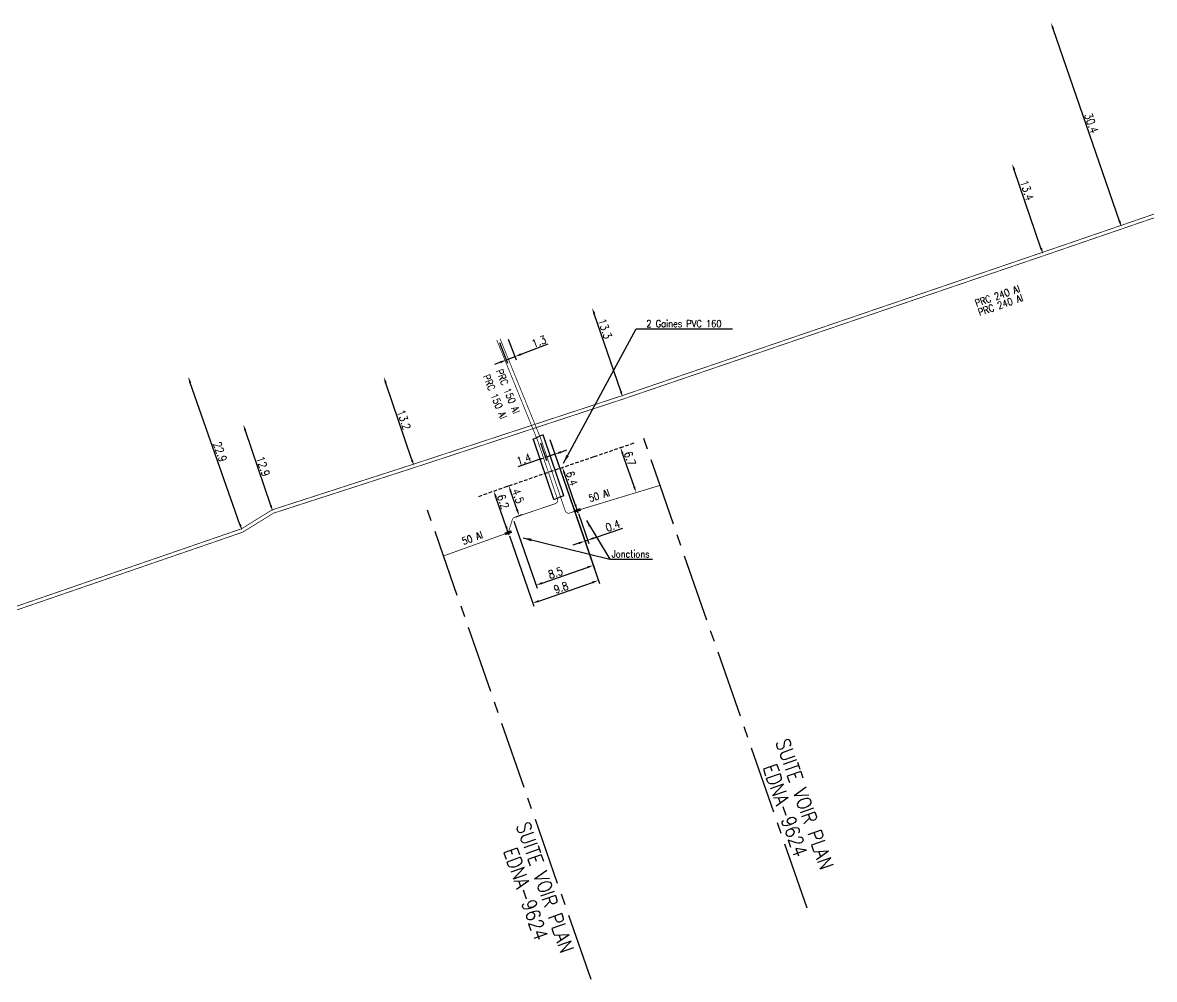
# Model space of a CAD drawing. Header units: millimetres. Extents: x 169511 to 170000, y 110010 to 110475.
# Drawn here: x 169841 to 170000, y 110091 to 110225.4 of the extents above; entities that cross this region are included whole.
import ezdxf
from ezdxf.enums import TextEntityAlignment as Align

# ---------------------------------------------------------------- set-up
doc = ezdxf.new("R2010")
doc.units = ezdxf.units.MM
doc.header["$PDMODE"] = 34
doc.linetypes.add('CENTER2', pattern=[28.575, 19.05, -3.175, 3.175, -3.175])
doc.linetypes.add('DASHED', pattern=[0.75, 0.5, -0.25])
doc.layers.get('0').update_dxf_attribs({"linetype": 'CONTINUOUS'})
doc.layers.get('Defpoints').update_dxf_attribs({"linetype": 'CONTINUOUS'})
for name, color, linetype in [('M_120', 5, 'M_ST_13'), ('M_300', 7, 'CONTINUOUS'), ('M_400', 7, 'CONTINUOUS'), ('M_930', 7, 'CONTINUOUS')]:
    doc.layers.add(name, color=color, linetype=linetype)
doc.styles.get("Standard").update_dxf_attribs({"font": 'romans.shx', "width": 0.85})
doc.linetypes.add('M_ST_13', pattern='A,5,-0.3,["oo",Standard,S=1.5,R=0,X=0,Y=-0.5],-3', length=8.3)
doc.dimstyles.get("Standard").update_dxf_attribs({"dimtxt": 1.5, "dimasz": 1.2, "dimexe": 0.625, "dimexo": 0.625, "dimgap": 0.25, "dimtad": 1, "dimdec": 1, "dimzin": 0, "dimdsep": 46, "dimtxsty": 'Standard', "dimcen": -0.5, "dimadec": 0, "dimazin": 0, "dimtfac": 1, "dimtdec": 1, "dimtmove": 0, "dimatfit": 3, "dimfxl": 0, "dimtolj": 1, "dimtzin": 0, "dimarcsym": 0})

# ---------------------------------------------------------------- blocks, each defined once
blk = doc.blocks.new('*D7')
at = {"layer": 'Defpoints', "color": 0, "linetype": 'Continuous', "transparency": 16777216}
for p in [(169913.59, 110166.79), (169914.91, 110167.25), (169915.77, 110164.77)]:
    blk.add_point(p, dxfattribs=at)
at = {"layer": 'M_120', "color": 0, "linetype": 'Continuous', "lineweight": -2, "transparency": 16777216}
for p, q in [((169915.06, 110166.81), (169915.92, 110164.33)), ((169913.74, 110166.35), (169914.6, 110163.87)), ((169916.62, 110165.07), (169917.47, 110165.36)), ((169913.59, 110164.02), (169910.58, 110162.97)), ((169915.77, 110164.77), (169914.44, 110164.31))]:
    blk.add_line(p, q, dxfattribs=at)
at = {"layer": 'M_120', "color": 0, "linetype": 'Continuous', "transparency": 16777216}
for points in [[(169916.57, 110165.21), (169916.67, 110164.92), (169915.77, 110164.77)], [(169913.54, 110164.16), (169913.64, 110163.88), (169914.44, 110164.31)]]:
    blk.add_solid(points, dxfattribs=at)
at = {"layer": 'M_120', "color": 0, "linetype": 'Continuous', "transparency": 16777216, "insert": (169911.42, 110164.06), "char_height": 1.125, "attachment_point": 5, "rotation": 19.115}
blk.add_mtext('\\A1;1.4', dxfattribs=at)
blk = doc.blocks.new('*D8')
at = {"layer": 'Defpoints', "color": 0, "linetype": 'Continuous', "transparency": 16777216}
for p in [(169909.05, 110181.38), (169907.84, 110180.91), (169910.18, 110178.48)]:
    blk.add_point(p, dxfattribs=at)
at = {"layer": 'M_120', "color": 0, "linetype": 'Continuous', "lineweight": -2, "transparency": 16777216}
for p, q in [((169908.01, 110180.47), (169909.13, 110177.57)), ((169909.22, 110180.94), (169910.35, 110178.04)), ((169911.02, 110178.81), (169914.85, 110180.29)), ((169908.97, 110178.01), (169910.18, 110178.48)), ((169908.13, 110177.69), (169907.29, 110177.36))]:
    blk.add_line(p, q, dxfattribs=at)
at = {"layer": 'M_120', "color": 0, "linetype": 'Continuous', "transparency": 16777216}
for points in [[(169908.07, 110177.83), (169908.18, 110177.55), (169908.97, 110178.01)], [(169910.96, 110178.95), (169911.07, 110178.67), (169910.18, 110178.48)]]:
    blk.add_solid(points, dxfattribs=at)
at = {"layer": 'M_120', "color": 0, "linetype": 'Continuous', "transparency": 16777216, "insert": (169913.54, 110180.59), "char_height": 1.125, "attachment_point": 5, "rotation": 21.1928}
blk.add_mtext('\\A1;1.3', dxfattribs=at)
blk = doc.blocks.new('*D9')
at = {"layer": 'Defpoints', "color": 0, "linetype": 'Continuous', "transparency": 16777216}
for p in [(169914.91, 110167.25), (169918.93, 110156.86), (169920, 110152.55)]:
    blk.add_point(p, dxfattribs=at)
at = {"layer": 'M_120', "color": 0, "linetype": 'Continuous', "lineweight": -2, "transparency": 16777216}
for p, q in [((169915.06, 110166.81), (169920.16, 110152.11)), ((169919.08, 110156.42), (169920.53, 110152.24)), ((169921.23, 110152.98), (169925.32, 110154.39)), ((169920, 110152.55), (169920.38, 110152.68)), ((169919.15, 110152.26), (169918.3, 110151.96))]:
    blk.add_line(p, q, dxfattribs=at)
at = {"layer": 'M_120', "color": 0, "linetype": 'Continuous', "transparency": 16777216}
for points in [[(169919.1, 110152.4), (169919.2, 110152.12), (169920, 110152.55)], [(169921.18, 110153.12), (169921.28, 110152.84), (169920.38, 110152.68)]]:
    blk.add_solid(points, dxfattribs=at)
at = {"layer": 'M_120', "color": 0, "linetype": 'Continuous', "transparency": 16777216, "insert": (169923.93, 110154.71), "char_height": 1.125, "attachment_point": 5, "rotation": 19.115}
blk.add_mtext('\\A1;0.4', dxfattribs=at)
blk = doc.blocks.new('*D10')
at = {"layer": 'Defpoints', "color": 0, "linetype": 'Continuous', "transparency": 16777216}
for p in [(169914.91, 110167.25), (169909.88, 110155.81), (169921.18, 110149.15)]:
    blk.add_point(p, dxfattribs=at)
at = {"layer": 'M_120', "color": 0, "linetype": 'Continuous', "lineweight": -2, "transparency": 16777216}
for p, q in [((169915.06, 110166.81), (169921.34, 110148.7)), ((169910.03, 110155.37), (169913.3, 110145.92)), ((169914, 110146.66), (169920.33, 110148.85))]:
    blk.add_line(p, q, dxfattribs=at)
at = {"layer": 'M_120', "color": 0, "linetype": 'Continuous', "transparency": 16777216}
for points in [[(169920.28, 110148.99), (169920.38, 110148.71), (169921.18, 110149.15)], [(169913.95, 110146.8), (169914.05, 110146.52), (169913.15, 110146.36)]]:
    blk.add_solid(points, dxfattribs=at)
at = {"layer": 'M_120', "color": 0, "linetype": 'Continuous', "transparency": 16777216, "insert": (169915.87, 110148.1), "char_height": 1.125, "attachment_point": 5, "rotation": 19.115}
blk.add_mtext('\\A1;8.5', dxfattribs=at)
blk = doc.blocks.new('*D11')
at = {"layer": 'Defpoints', "color": 0, "linetype": 'Continuous', "transparency": 16777216}
for p in [(169914.91, 110167.25), (169909.22, 110153.73), (169921.91, 110147.04)]:
    blk.add_point(p, dxfattribs=at)
at = {"layer": 'M_120', "color": 0, "linetype": 'Continuous', "lineweight": -2, "transparency": 16777216}
for p, q in [((169915.06, 110166.81), (169922.06, 110146.6)), ((169909.38, 110153.29), (169912.8, 110143.39)), ((169913.5, 110144.13), (169921.06, 110146.75))]:
    blk.add_line(p, q, dxfattribs=at)
at = {"layer": 'M_120', "color": 0, "linetype": 'Continuous', "transparency": 16777216}
for points in [[(169921.01, 110146.89), (169921.11, 110146.61), (169921.91, 110147.04)], [(169913.45, 110144.27), (169913.55, 110143.99), (169912.65, 110143.83)]]:
    blk.add_solid(points, dxfattribs=at)
at = {"layer": 'M_120', "color": 0, "linetype": 'Continuous', "transparency": 16777216, "insert": (169916.64, 110146.01), "char_height": 1.125, "attachment_point": 5, "rotation": 19.115}
blk.add_mtext('\\A1;9.8', dxfattribs=at)
blk = doc.blocks.new('*D12')
at = {"layer": 'Defpoints', "color": 0, "linetype": 'Continuous', "transparency": 16777216}
for p in [(169908.42, 110160.02), (169909.3, 110160.32), (169909.88, 110155.81)]:
    blk.add_point(p, dxfattribs=at)
at = {"layer": 'M_120', "color": 0, "linetype": 'Continuous', "lineweight": -2, "transparency": 16777216}
for p, q in [((169908.86, 110160.17), (169909.74, 110160.48)), ((169910.46, 110156.97), (169909.59, 110159.47)), ((169910.32, 110155.97), (169911.2, 110156.27))]:
    blk.add_line(p, q, dxfattribs=at)
at = {"layer": 'M_120', "color": 0, "linetype": 'Continuous', "transparency": 16777216}
for points in [[(169909.73, 110159.52), (169909.45, 110159.42), (169909.3, 110160.32)], [(169910.6, 110157.02), (169910.32, 110156.92), (169910.76, 110156.12)]]:
    blk.add_solid(points, dxfattribs=at)
at = {"layer": 'M_120', "color": 0, "linetype": 'Continuous', "transparency": 16777216, "insert": (169910.59, 110158.88), "char_height": 1.125, "attachment_point": 5, "rotation": 289.115}
blk.add_mtext('\\A1;4.5', dxfattribs=at)
blk = doc.blocks.new('*D13')
at = {"layer": 'Defpoints', "color": 0, "linetype": 'Continuous', "transparency": 16777216}
for p in [(169916.84, 110162.91), (169916.84, 110162.91), (169918.93, 110156.86)]:
    blk.add_point(p, dxfattribs=at)
at = {"layer": 'M_120', "color": 0, "linetype": 'Continuous', "lineweight": -2, "transparency": 16777216}
blk.add_line((169918.64, 110157.71), (169917.13, 110162.06), dxfattribs=at)
at = {"layer": 'M_120', "color": 0, "linetype": 'Continuous', "transparency": 16777216}
for points in [[(169917.27, 110162.11), (169916.99, 110162.01), (169916.84, 110162.91)], [(169918.78, 110157.76), (169918.49, 110157.66), (169918.93, 110156.86)]]:
    blk.add_solid(points, dxfattribs=at)
at = {"layer": 'M_120', "color": 0, "linetype": 'Continuous', "transparency": 16777216, "insert": (169918.16, 110161.36), "char_height": 1.125, "attachment_point": 5, "rotation": 289.115}
blk.add_mtext('\\A1;6.4', dxfattribs=at)
blk = doc.blocks.new('M_300_04')
at = {"color": 0, "linetype": 'Continuous'}
blk.add_line((0, 0.375), (0, -0.375), dxfattribs=at)
blk.add_solid([(-0.5, 0.1875), (-0.5, -0.1875), (0.5, 0.1875), (0.5, -0.1875)], dxfattribs=at)
at = {"color": 0, "linetype": 'Continuous', "width": 0.75, "flags": 3}
for tag, p in [('DEF_LEG', (0, -5)), ('DEF_COUP', (0, -7.5)), ('DEF_TYPE', (0, -10))]:
    blk.add_attdef(tag, text='', height=1.2, dxfattribs=at).set_placement(p, align=Align.MIDDLE)
blk = doc.blocks.new('*D14')
at = {"layer": 'Defpoints', "color": 0, "linetype": 'Continuous', "transparency": 16777216}
for p in [(169925, 110165.7), (169925, 110165.7), (169927.21, 110159.37)]:
    blk.add_point(p, dxfattribs=at)
at = {"layer": 'M_120', "color": 0, "linetype": 'Continuous', "lineweight": -2, "transparency": 16777216}
blk.add_line((169926.91, 110160.22), (169925.3, 110164.85), dxfattribs=at)
at = {"layer": 'M_120', "color": 0, "linetype": 'Continuous', "transparency": 16777216}
for points in [[(169925.44, 110164.9), (169925.16, 110164.8), (169925, 110165.7)], [(169927.05, 110160.27), (169926.77, 110160.17), (169927.21, 110159.37)]]:
    blk.add_solid(points, dxfattribs=at)
at = {"layer": 'M_120', "color": 0, "linetype": 'Continuous', "transparency": 16777216, "insert": (169926.34, 110164.15), "char_height": 1.125, "attachment_point": 5, "rotation": 289.2089}
blk.add_mtext('\\A1;6.7', dxfattribs=at)
blk = doc.blocks.new('*D15')
at = {"layer": 'Defpoints', "color": 0, "linetype": 'Continuous', "transparency": 16777216}
for p in [(169907.19, 110159.59), (169907.19, 110159.59), (169909.22, 110153.73)]:
    blk.add_point(p, dxfattribs=at)
at = {"layer": 'M_120', "color": 0, "linetype": 'Continuous', "lineweight": -2, "transparency": 16777216}
blk.add_line((169908.93, 110154.58), (169907.49, 110158.74), dxfattribs=at)
at = {"layer": 'M_120', "color": 0, "linetype": 'Continuous', "transparency": 16777216}
for points in [[(169907.63, 110158.79), (169907.34, 110158.69), (169907.19, 110159.59)], [(169909.07, 110154.63), (169908.79, 110154.53), (169909.22, 110153.73)]]:
    blk.add_solid(points, dxfattribs=at)
at = {"layer": 'M_120', "color": 0, "linetype": 'Continuous', "transparency": 16777216, "insert": (169908.5, 110158.1), "char_height": 1.125, "attachment_point": 5, "rotation": 289.115}
blk.add_mtext('\\A1;6.2', dxfattribs=at)
blk = doc.blocks.new('*D35')
at = {"layer": 'Defpoints', "color": 0, "linetype": 'Continuous', "transparency": 16777216}
for p in [(169864.23, 110175.66), (169864.23, 110175.66), (169871.81, 110154.05)]:
    blk.add_point(p, dxfattribs=at)
at = {"layer": 'M_120', "color": 0, "linetype": 'Continuous', "lineweight": -2, "transparency": 16777216}
blk.add_line((169871.51, 110154.9), (169864.53, 110174.81), dxfattribs=at)
at = {"layer": 'M_120', "color": 0, "linetype": 'Continuous', "transparency": 16777216}
for points in [[(169864.67, 110174.86), (169864.38, 110174.76), (169864.23, 110175.66)], [(169871.66, 110154.95), (169871.37, 110154.85), (169871.81, 110154.05)]]:
    blk.add_solid(points, dxfattribs=at)
at = {"layer": 'M_120', "color": 0, "linetype": 'Continuous', "transparency": 16777216, "insert": (169868.73, 110165.1), "char_height": 1.125, "attachment_point": 5, "rotation": 289.3401}
blk.add_mtext('\\A1;22.9', dxfattribs=at)
blk = doc.blocks.new('*D36')
at = {"layer": 'Defpoints', "color": 0, "linetype": 'Continuous', "transparency": 16777216}
for p in [(169871.98, 110168.93), (169871.98, 110168.93), (169876.13, 110156.71)]:
    blk.add_point(p, dxfattribs=at)
at = {"layer": 'M_120', "color": 0, "linetype": 'Continuous', "lineweight": -2, "transparency": 16777216}
blk.add_line((169875.84, 110157.56), (169872.27, 110168.07), dxfattribs=at)
at = {"layer": 'M_120', "color": 0, "linetype": 'Continuous', "transparency": 16777216}
for points in [[(169872.42, 110168.12), (169872.13, 110168.03), (169871.98, 110168.93)], [(169875.98, 110157.61), (169875.7, 110157.51), (169876.13, 110156.71)]]:
    blk.add_solid(points, dxfattribs=at)
at = {"layer": 'M_120', "color": 0, "linetype": 'Continuous', "transparency": 16777216, "insert": (169874.77, 110163.06), "char_height": 1.125, "attachment_point": 5, "rotation": 288.7413}
blk.add_mtext('\\A1;12.9', dxfattribs=at)
blk = doc.blocks.new('*D37')
at = {"layer": 'Defpoints', "color": 0, "linetype": 'Continuous', "transparency": 16777216}
for p in [(169891.73, 110175.62), (169891.73, 110175.62), (169895.97, 110163.12)]:
    blk.add_point(p, dxfattribs=at)
at = {"layer": 'M_120', "color": 0, "linetype": 'Continuous', "lineweight": -2, "transparency": 16777216}
blk.add_line((169895.68, 110163.98), (169892.02, 110174.77), dxfattribs=at)
at = {"layer": 'M_120', "color": 0, "linetype": 'Continuous', "transparency": 16777216}
for points in [[(169892.16, 110174.82), (169891.87, 110174.72), (169891.73, 110175.62)], [(169895.82, 110164.02), (169895.54, 110163.93), (169895.97, 110163.12)]]:
    blk.add_solid(points, dxfattribs=at)
at = {"layer": 'M_120', "color": 0, "linetype": 'Continuous', "transparency": 16777216, "insert": (169894.56, 110169.61), "char_height": 1.125, "attachment_point": 5, "rotation": 288.7388}
blk.add_mtext('\\A1;13.2', dxfattribs=at)
blk = doc.blocks.new('*D38')
at = {"layer": 'Defpoints', "color": 0, "linetype": 'Continuous', "transparency": 16777216}
for p in [(169921.02, 110185.34), (169921.02, 110185.34), (169925.33, 110172.76)]:
    blk.add_point(p, dxfattribs=at)
at = {"layer": 'M_120', "color": 0, "linetype": 'Continuous', "lineweight": -2, "transparency": 16777216}
blk.add_line((169925.04, 110173.61), (169921.31, 110184.49), dxfattribs=at)
at = {"layer": 'M_120', "color": 0, "linetype": 'Continuous', "transparency": 16777216}
for points in [[(169921.46, 110184.54), (169921.17, 110184.44), (169921.02, 110185.34)], [(169925.18, 110173.66), (169924.9, 110173.57), (169925.33, 110172.76)]]:
    blk.add_solid(points, dxfattribs=at)
at = {"layer": 'M_120', "color": 0, "linetype": 'Continuous', "transparency": 16777216, "insert": (169922.82, 110182.41), "char_height": 1.125, "attachment_point": 5, "rotation": 288.9158}
blk.add_mtext('\\A1;13.3', dxfattribs=at)
blk = doc.blocks.new('*D39')
at = {"layer": 'Defpoints', "color": 0, "linetype": 'Continuous', "transparency": 16777216}
for p in [(169980.06, 110205.57), (169980.06, 110205.57), (169984.41, 110192.89)]:
    blk.add_point(p, dxfattribs=at)
at = {"layer": 'M_120', "color": 0, "linetype": 'Continuous', "lineweight": -2, "transparency": 16777216}
blk.add_line((169984.11, 110193.74), (169980.35, 110204.72), dxfattribs=at)
at = {"layer": 'M_120', "color": 0, "linetype": 'Continuous', "transparency": 16777216}
for points in [[(169980.5, 110204.77), (169980.21, 110204.67), (169980.06, 110205.57)], [(169984.26, 110193.79), (169983.97, 110193.7), (169984.41, 110192.89)]]:
    blk.add_solid(points, dxfattribs=at)
at = {"layer": 'M_120', "color": 0, "linetype": 'Continuous', "transparency": 16777216, "insert": (169982.13, 110201.85), "char_height": 1.125, "attachment_point": 5, "rotation": 288.9114}
blk.add_mtext('\\A1;13.4', dxfattribs=at)
blk = doc.blocks.new('*D40')
at = {"layer": 'Defpoints', "color": 0, "linetype": 'Continuous', "transparency": 16777216}
for p in [(169985.52, 110225.41), (169985.52, 110225.41), (169995.43, 110196.68)]:
    blk.add_point(p, dxfattribs=at)
at = {"layer": 'M_120', "color": 0, "linetype": 'Continuous', "lineweight": -2, "transparency": 16777216}
blk.add_line((169995.14, 110197.53), (169985.81, 110224.56), dxfattribs=at)
at = {"layer": 'M_120', "color": 0, "linetype": 'Continuous', "transparency": 16777216}
for points in [[(169985.95, 110224.61), (169985.67, 110224.51), (169985.52, 110225.41)], [(169995.28, 110197.58), (169995, 110197.48), (169995.43, 110196.68)]]:
    blk.add_solid(points, dxfattribs=at)
at = {"layer": 'M_120', "color": 0, "linetype": 'Continuous', "transparency": 16777216, "insert": (169991.18, 110211.29), "char_height": 1.125, "attachment_point": 5, "rotation": 289.0381}
blk.add_mtext('\\A1;30.4', dxfattribs=at)

msp = doc.modelspace()

# ---------------------------------------------------------------- linework, layer by layer
at = {"layer": 'M_120', "const_width": 0.1}
for points in [[(170000, 110198.51), (169995.35, 110196.91), (169984.32, 110193.13), (169925.26, 110173), (169895.89, 110163.36), (169876.14, 110156.98, 0.06007), (169875.92, 110156.88), (169871.75, 110154.3, -0.055306), (169871.65, 110154.26), (169808.49, 110132.5)], [(169808.65, 110132.03), (169871.81, 110153.78, 0.055306), (169872.01, 110153.88), (169876.18, 110156.45, -0.06007), (169876.29, 110156.5), (169896.04, 110162.89), (169925.41, 110172.53), (169984.49, 110192.66), (169995.51, 110196.44), (170000, 110197.98)], [(169908.07, 110181), (169913.66, 110167.28), (169913.82, 110166.88), (169916.5, 110158.98), (169916.58, 110158.74), (169917.23, 110156.81, 0.414542), (169917.87, 110156.5), (169918.93, 110156.86), (169927.21, 110159.37), (169927.21, 110159.37), (169930.56, 110160.39)], [(169907.61, 110180.81), (169913.19, 110167.09), (169913.35, 110166.7), (169916.1, 110158.58), (169916.15, 110158.45, -0.415035), (169915.83, 110157.81), (169910.12, 110155.89, 0.240255), (169909.8, 110155.57), (169909.3, 110153.97, -0.234917), (169908.99, 110153.65), (169900.13, 110150.47)]]:
    msp.add_lwpolyline(points, format="xyb", dxfattribs=at)
at = {"layer": 'M_120', "color": 7, "linetype": 'DASHED'}
msp.add_lwpolyline([(169905.07, 110158.84), (169905.07, 110158.84), (169908.62, 110160.09), (169908.62, 110160.09), (169915.13, 110162.33), (169921.32, 110164.44), (169921.32, 110164.44), (169925.01, 110165.7), (169927.01, 110166.38)], dxfattribs=at)
at = {"layer": 'M_400', "color": 7, "linetype": 'CONTINUOUS'}
for p, q in [((169912.73, 110166.9), (169913.42, 110167.19)), ((169912.88, 110166.53), (169912.73, 110166.9)), ((169914.12, 110167.47), (169913.42, 110167.19)), ((169914.29, 110167.05), (169914.12, 110167.47)), ((169917.05, 110158.9), (169914.29, 110167.05)), ((169915.63, 110158.42), (169912.88, 110166.53)), ((169917.05, 110158.9), (169916.34, 110158.66)), ((169915.63, 110158.42), (169916.34, 110158.66))]:
    msp.add_line(p, q, dxfattribs=at)
at = {"layer": 'M_930', "linetype": 'CENTER2', "ltscale": 0.5, "flags": 128}
for points in [[(169951.26, 110100.99), (169930.56, 110160.39), (169927.96, 110167.86)], [(169920.87, 110090.96), (169900.13, 110150.47), (169897.56, 110157.86)]]:
    msp.add_lwpolyline(points, dxfattribs=at)

# ---------------------------------------------------------------- block references
at = {"layer": 'M_300'}
for p, rotation in [((169918.93, 110156.86), 197.0563967800386), ((169909.22, 110153.73), 199.7081414824263)]:
    msp.add_blockref('M_300_04', p, dxfattribs=dict(at, rotation=rotation))

# ---------------------------------------------------------------- texts
at = {"layer": 'M_120', "width": 0.85}
for s, rotation, p in [('PRC 240 Al', 19.0045, (169975.03, 110185.46)), ('PRC 240 Al', 19.0045, (169975.47, 110184.19)), ('PRC 150 Al', 292.2257, (169907.47, 110176.47)), ('PRC 150 Al', 292.2257, (169905.64, 110175.72)), ('50 Al', 16.8939, (169920.72, 110158.05)), ('50 Al', 20.1563, (169902.94, 110152.01))]:
    msp.add_text(s, height=1, rotation=rotation, dxfattribs=at).set_placement(p)
at = {"layer": 'M_300', "linetype": 'Continuous', "insert": (169923.75, 110150.76), "char_height": 1, "attachment_point": 4}
msp.add_mtext('Jonctions', dxfattribs=at)
at = {"layer": 'M_400', "insert": (169928.64, 110183.12), "char_height": 1, "attachment_point": 4}
msp.add_mtext('2 Gaines PVC 160 ', dxfattribs=at)
at = {"layer": 'M_930', "width": 0.85}
for s, p in [('SUITE VOIR PLAN', (169949.94, 110115.25)), ('EDNA-9624', (169947.22, 110114.36)), ('SUITE VOIR PLAN', (169913.46, 110103.53)), ('EDNA-9624', (169910.74, 110102.64))]:
    msp.add_text(s, height=2, rotation=289.2089, dxfattribs=at).set_placement(p, align=Align.CENTER)

# ---------------------------------------------------------------- dimensions: what is measured, and where the dimension line sits
at = {"layer": 'M_120', "linetype": 'Continuous'}
for base, p1, p2, angle, picture, middle in [((169985.52, 110225.41), (169995.43, 110196.68), (169985.52, 110225.41), 289.0381, '*D40', (169990.47, 110211.05)), ((169980.06, 110205.57), (169984.41, 110192.89), (169980.06, 110205.57), 288.9114, '*D39', (169981.42, 110201.61)), ((169921.02, 110185.34), (169925.33, 110172.76), (169921.02, 110185.34), 288.9158, '*D38', (169922.11, 110182.16)), ((169910.18, 110178.48), (169907.84, 110180.91), (169909.05, 110181.38), 201.1928, '*D8', (169913.81, 110179.89)), ((169864.23, 110175.66), (169871.81, 110154.05), (169864.23, 110175.66), 289.3401, '*D35', (169868.02, 110164.85)), ((169891.73, 110175.62), (169895.97, 110163.12), (169891.73, 110175.62), 288.7388, '*D37', (169893.85, 110169.37)), ((169871.98, 110168.93), (169876.13, 110156.71), (169871.98, 110168.93), 288.7413, '*D36', (169874.06, 110162.82)), ((169921.91, 110147.04), (169909.22, 110153.73), (169914.91, 110167.25), 199.115, '*D11', (169916.89, 110145.3)), ((169921.18, 110149.15), (169909.88, 110155.81), (169914.91, 110167.25), 199.115, '*D10', (169916.12, 110147.39)), ((169915.77, 110164.77), (169913.59, 110166.79), (169914.91, 110167.25), 199.115, '*D7', (169911.66, 110163.35)), ((169920, 110152.55), (169918.93, 110156.86), (169914.91, 110167.25), 19.115, '*D9', (169924.17, 110154)), ((169925, 110165.7), (169927.21, 110159.37), (169925, 110165.7), 289.2089, '*D14', (169925.63, 110163.9)), ((169916.84, 110162.91), (169918.93, 110156.86), (169916.84, 110162.91), 289.115, '*D13', (169917.46, 110161.12)), ((169909.3, 110160.32), (169909.88, 110155.81), (169908.42, 110160.02), 289.115, '*D12', (169909.88, 110158.63)), ((169907.19, 110159.59), (169909.22, 110153.73), (169907.19, 110159.59), 289.115, '*D15', (169907.79, 110157.86))]:
    dim = msp.add_linear_dim(base=base, p1=p1, p2=p2, angle=angle, dimstyle='Standard', override={"dimscale": 0.75}, dxfattribs=at)
    dim.commit()
    dim.dimension.update_dxf_attribs({"geometry": picture, "text_midpoint": middle, "dimtype": 160})

# ---------------------------------------------------------------- leaders
at = {"layer": 'M_300', "ltscale": 0.5}
msp.add_leader([(169920.22, 110155.43), (169923.5, 110150.01)], dimstyle='Standard', override={"dimscale": 0.75, "dimgap": 0.25, "dimtad": 0}, dxfattribs=at)
at = {"layer": 'M_300', "linetype": 'Continuous', "annotation_type": 0, "has_hookline": 1, "hookline_direction": 0, "text_width": 5.75}
msp.add_leader([(169911.31, 110153), (169923.5, 110150.01)], dimstyle='Standard', dxfattribs=at)
at = {"layer": 'M_400', "annotation_type": 0, "has_hookline": 1, "hookline_direction": 0, "text_width": 12.1}
msp.add_leader([(169916.99, 110163.51), (169927.19, 110182.37), (169928.39, 110182.37)], dimstyle='Standard', dxfattribs=at)

doc.saveas('drawing.dxf')
